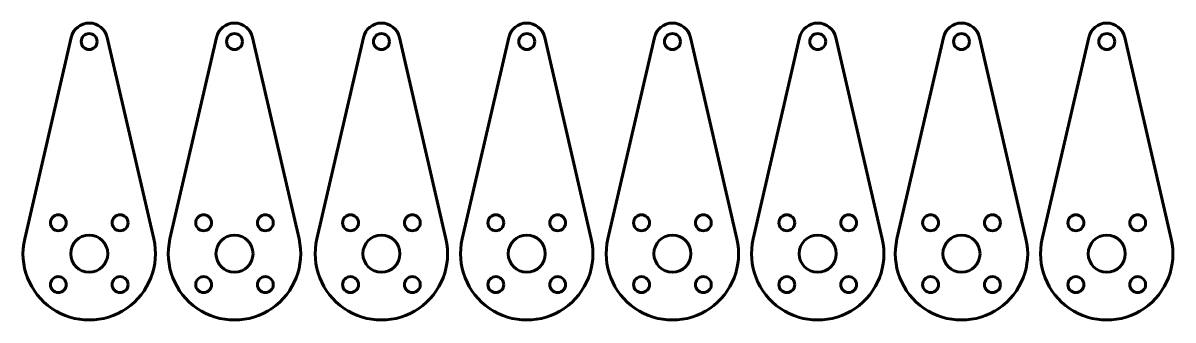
# Model space of a CAD drawing. Header units: millimetres. Extents: x -12 to 205, y -12 to 43.
import ezdxf

# ---------------------------------------------------------------- set-up
doc = ezdxf.new("R2010")
doc.units = ezdxf.units.MM
doc.linetypes.add('K5LT_BASIC', pattern=[0])

msp = doc.modelspace()

# ---------------------------------------------------------------- linework, layer by layer
at = {"color": 150, "linetype": 'K5LT_BASIC', "lineweight": 60}
for p, q in [((-3.41, 40.79), (-12.18, 2.81)), ((12.18, 2.81), (3.41, 40.79)), ((24.02, 40.79), (15.25, 2.81)), ((39.61, 2.81), (30.84, 40.79)), ((51.76, 40.79), (43, 2.81)), ((67.35, 2.81), (58.59, 40.79)), ((79.2, 40.79), (70.43, 2.81)), ((94.78, 2.81), (86.02, 40.79)), ((106.7, 40.79), (97.93, 2.81)), ((122.29, 2.81), (113.52, 40.79)), ((134.13, 40.79), (125.36, 2.81)), ((149.72, 2.81), (140.95, 40.79)), ((161.27, 40.79), (152.5, 2.81)), ((176.86, 2.81), (168.09, 40.79)), ((188.7, 40.79), (179.93, 2.81)), ((204.29, 2.81), (195.52, 40.79))]:
    msp.add_line(p, q, dxfattribs=at)
for centre, radius in [((0, 40), 1.5), ((27.43, 40), 1.5), ((55.17, 40), 1.5), ((82.61, 40), 1.5), ((110.11, 40), 1.5), ((137.54, 40), 1.5), ((164.68, 40), 1.5), ((192.11, 40), 1.5), ((-5.83, 5.83), 1.5), ((5.83, 5.83), 1.5), ((21.6, 5.83), 1.5), ((33.26, 5.83), 1.5), ((49.34, 5.83), 1.5), ((61.01, 5.83), 1.5), ((76.77, 5.83), 1.5), ((88.44, 5.83), 1.5), ((104.28, 5.83), 1.5), ((115.95, 5.83), 1.5), ((131.71, 5.83), 1.5), ((143.38, 5.83), 1.5), ((158.85, 5.83), 1.5), ((170.52, 5.83), 1.5), ((186.28, 5.83), 1.5), ((197.95, 5.83), 1.5), ((0, 0), 3.5), ((27.43, 0), 3.5), ((55.17, 0), 3.5), ((82.61, 0), 3.5), ((110.11, 0), 3.5), ((137.54, 0), 3.5), ((164.68, 0), 3.5), ((192.11, 0), 3.5), ((-5.83, -5.83), 1.5), ((5.83, -5.83), 1.5), ((21.6, -5.83), 1.5), ((33.26, -5.83), 1.5), ((49.34, -5.83), 1.5), ((61.01, -5.83), 1.5), ((76.77, -5.83), 1.5), ((88.44, -5.83), 1.5), ((104.28, -5.83), 1.5), ((115.95, -5.83), 1.5), ((131.71, -5.83), 1.5), ((143.38, -5.83), 1.5), ((158.85, -5.83), 1.5), ((170.52, -5.83), 1.5), ((186.28, -5.83), 1.5), ((197.95, -5.83), 1.5)]:
    msp.add_circle(centre, radius, dxfattribs=at)
for centre, radius, start, end in [((0, 40), 3.5, 13.0029, 166.9971), ((27.43, 40), 3.5, 13.0029, 166.9971), ((55.17, 40), 3.5, 13.0029, 166.9971), ((82.61, 40), 3.5, 13.0029, 166.9971), ((110.11, 40), 3.5, 13.0029, 166.9971), ((137.54, 40), 3.5, 13.0029, 166.9971), ((164.68, 40), 3.5, 13.0029, 166.9971), ((192.11, 40), 3.5, 13.0029, 166.9971), ((0, 0), 12.5, 166.9971, 13.0029), ((27.43, 0), 12.5, 166.9971, 13.0029), ((55.17, 0), 12.5, 166.9971, 13.0029), ((82.61, 0), 12.5, 166.9971, 13.0029), ((110.11, 0), 12.5, 166.9971, 13.0029), ((137.54, 0), 12.5, 166.9971, 13.0029), ((164.68, 0), 12.5, 166.9971, 13.0029), ((192.11, 0), 12.5, 166.9971, 13.0029)]:
    msp.add_arc(centre, radius, start, end, dxfattribs=at)

doc.saveas('drawing.dxf')
